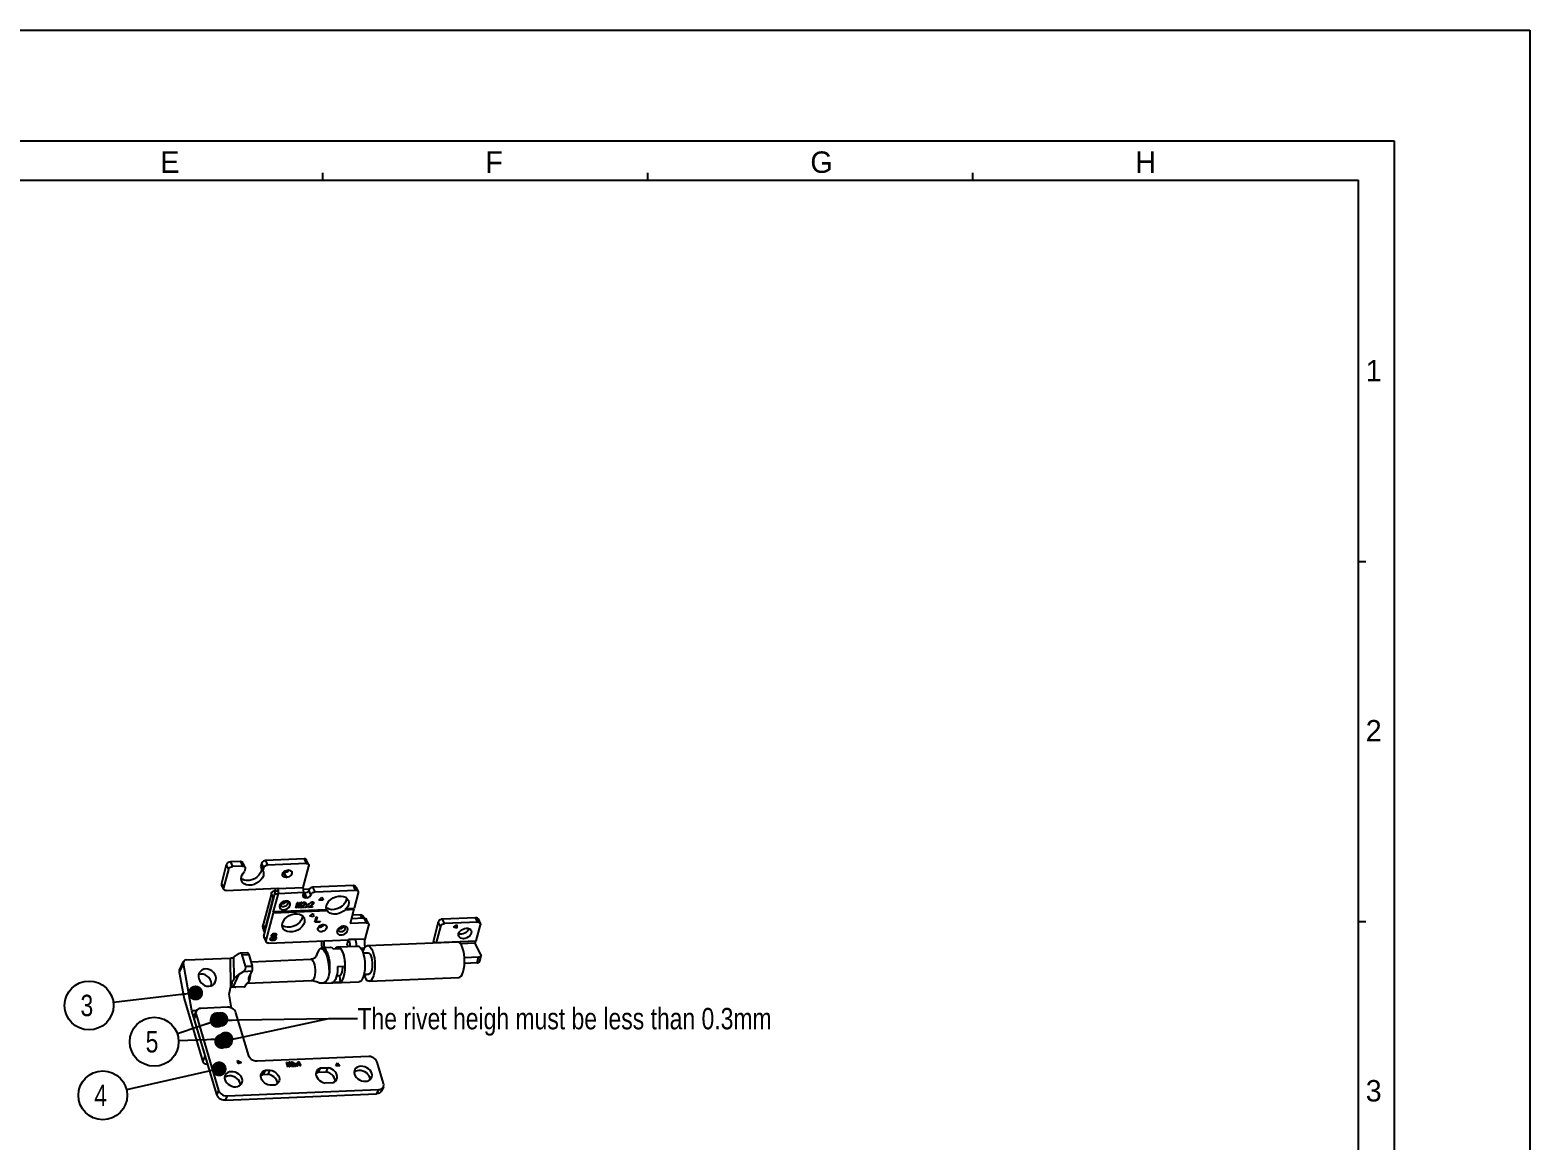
# Model space of a CAD drawing. Header units: millimetres. Extents: x 0 to 420, y 0 to 297.
# Drawn here: x 210 to 420, y 141.5 to 297 of the extents above; entities that cross this region are included whole.
import ezdxf

# ---------------------------------------------------------------- set-up
doc = ezdxf.new("R2010")
doc.units = ezdxf.units.MM
doc.header["$LTSCALE"] = 23.1
doc.layers.get('0').update_dxf_attribs({"linetype": 'CONTINUOUS'})
doc.layers.add('ASSEM_MEM', color=7, linetype='CONTINUOUS')
doc.layers.add('DETAIL', color=7, linetype='CONTINUOUS')
doc.styles.get("Standard").update_dxf_attribs({"font": 'txt', "width": 0.8})
doc.styles.add('TEXTSTYLE_2', font='txt')
doc.dimstyles.get("Standard").update_dxf_attribs({"dimtxt": 3, "dimasz": 2.1, "dimexe": 2, "dimexo": 1, "dimtad": 1, "dimzin": 0, "dimdsep": 46, "dimtxsty": 'STANDARD', "dimblk": '_FILLED', "dimblk1": '_FILLED', "dimblk2": '_FILLED', "dimcen": 0.09, "dimazin": 0, "dimtol": 1, "dimtp": 0.01, "dimtm": 0.01, "dimtfac": 1, "dimtofl": 0, "dimtmove": 0, "dimatfit": 3, "dimldrblk": '_FILLED', "dimfxl": 1, "dimtolj": 1, "dimtzin": 0, "dimarcsym": 0})

# ---------------------------------------------------------------- blocks, each defined once
blk = doc.blocks.new('_FILLED')
at = {"color": 0, "linetype": 'BYBLOCK'}
blk.add_solid([(0, 0), (-1, 0.17), (-1, -0.17)], dxfattribs=at)
blk = doc.blocks.new('BALLOON_BL6', base_point=(218.27, 160.44))
at = {"layer": 'DETAIL', "color": 7, "linetype": 'CONTINUOUS'}
blk.add_circle((218.27, 160.44), 3.42, dxfattribs=at)
at = {"layer": 'DETAIL', "color": 7, "linetype": 'CONTINUOUS', "insert": (217.07, 161.94), "char_height": 3, "width": 2.4, "attachment_point": 1, "line_spacing_factor": 0.9}
blk.add_mtext('3', dxfattribs=at)
blk = doc.blocks.new('BALLOON_BL7', base_point=(220.19, 147.86))
at = {"layer": 'DETAIL', "color": 7, "linetype": 'CONTINUOUS'}
blk.add_circle((220.19, 147.86), 3.42, dxfattribs=at)
at = {"layer": 'DETAIL', "color": 7, "linetype": 'CONTINUOUS', "insert": (218.99, 149.36), "char_height": 3, "width": 2.4, "attachment_point": 1, "line_spacing_factor": 0.9}
blk.add_mtext('4', dxfattribs=at)
blk = doc.blocks.new('BALLOON_BL8', base_point=(227.39, 155.36))
at = {"layer": 'DETAIL', "color": 7, "linetype": 'CONTINUOUS'}
blk.add_circle((227.39, 155.36), 3.42, dxfattribs=at)
at = {"layer": 'DETAIL', "color": 7, "linetype": 'CONTINUOUS', "insert": (226.19, 156.86), "char_height": 3, "width": 2.4, "attachment_point": 1, "line_spacing_factor": 0.9}
blk.add_mtext('5', dxfattribs=at)

msp = doc.modelspace()

# ---------------------------------------------------------------- linework, layer by layer
at = {"color": 7, "linetype": 'CONTINUOUS'}
for p, q in [((0, 297), (420, 297)), ((420, 0), (420, 297)), ((19, 281.5), (401, 281.5)), ((401, 281.5), (401, 15.5)), ((23.5, 276), (396, 276)), ((251, 276), (251, 277)), ((296.5, 276), (296.5, 277)), ((342, 276), (342, 277)), ((396, 21), (396, 276)), ((396, 222.6), (397, 222.6)), ((396, 172.2), (397, 172.2))]:
    msp.add_line(p, q, dxfattribs=at)
at = {"layer": 'ASSEM_MEM', "color": 7, "linetype": 'CONTINUOUS'}
for p, q in [((248.38, 180.96), (242.97, 180.73)), ((242.97, 180.73), (243.27, 180.1)), ((248.38, 180.96), (248.68, 180.32)), ((249.03, 180.15), (248.73, 180.79)), ((237.48, 180.12), (236.8, 177.53)), ((237.78, 179.49), (237.11, 176.9)), ((237.48, 180.12), (237.78, 179.49)), ((239.46, 180.59), (238.05, 180.53)), ((238.05, 180.53), (238.35, 179.89)), ((239.76, 179.95), (238.35, 179.89)), ((239.46, 180.59), (239.76, 179.95)), ((240.11, 179.78), (239.81, 180.42)), ((240.13, 179.59), (240.03, 179.2)), ((242.4, 180.33), (242.3, 179.94)), ((242.6, 179.31), (242.3, 179.94)), ((242.4, 179.5), (242.36, 179.26)), ((242.4, 180.33), (242.7, 179.69)), ((242.7, 179.69), (242.6, 179.31)), ((242.6, 179.31), (242.62, 179.27)), ((242.62, 179.27), (242.68, 179.1)), ((248.68, 180.32), (243.27, 180.1)), ((245.52, 179), (245.43, 179.01)), ((245.52, 179), (245.61, 179.01)), ((245.82, 178.37), (245.52, 179)), ((245.79, 179.04), (245.61, 179.01)), ((245.92, 178.38), (245.61, 179.01)), ((245.96, 179.1), (245.79, 179.04)), ((246.12, 179.2), (245.96, 179.1)), ((246.18, 179.38), (246.09, 179.38)), ((248.26, 176.94), (249.05, 179.96)), ((236.8, 177.53), (237.11, 176.9)), ((237.12, 176.7), (236.82, 177.34)), ((237.47, 176.53), (244.73, 176.84)), ((242.75, 170.16), (244.39, 176.42)), ((244.39, 176.42), (244.35, 176.82)), ((244.38, 176.46), (244.36, 176.51)), ((244.38, 176.51), (244.36, 176.51)), ((244.75, 176.48), (244.38, 176.38)), ((244.72, 176.8), (248.26, 176.94)), ((244.73, 176.84), (244.72, 176.8)), ((244.72, 176.8), (244.78, 176.13)), ((245.82, 178.37), (245.92, 178.38)), ((248.32, 176.28), (248.26, 176.94)), ((249.1, 176.71), (248.28, 176.68)), ((249.34, 175.94), (249.03, 176.57)), ((255.28, 177.22), (249.6, 176.98)), ((249.9, 176.35), (249.6, 176.98)), ((249.9, 176.35), (255.58, 176.58)), ((255.58, 176.58), (255.28, 177.22)), ((255.63, 177.05), (255.93, 176.41)), ((243.79, 176.11), (242.66, 171.78)), ((244.03, 175.6), (242.9, 171.27)), ((244.03, 175.6), (243.79, 176.11)), ((244.07, 175.69), (244.03, 175.6)), ((244.12, 175.77), (244.07, 175.69)), ((244.11, 173.58), (244.78, 176.13)), ((244.78, 176.13), (244.28, 175.99)), ((244.78, 176.13), (248.32, 176.28)), ((244.93, 174.42), (244.92, 174.25)), ((245.01, 174.59), (244.93, 174.42)), ((245.14, 174.76), (245.01, 174.59)), ((245.21, 174.68), (245.13, 174.53)), ((245.73, 175.06), (245.51, 175)), ((247.22, 174.1), (247.42, 174.87)), ((247.46, 174.71), (247.3, 174.1)), ((247.42, 174.87), (247.54, 174.87)), ((247.48, 174.11), (247.46, 174.71)), ((247.54, 174.87), (247.56, 174.19)), ((247.56, 174.19), (247.93, 174.89)), ((247.93, 174.73), (247.59, 174.11)), ((247.77, 174.12), (247.93, 174.73)), ((248.05, 174.9), (247.85, 174.12)), ((247.93, 174.89), (248.05, 174.9)), ((247.98, 174.21), (248.45, 174.64)), ((248.5, 174.59), (248.08, 174.21)), ((248.12, 174.72), (248.15, 174.79)), ((248.19, 174.72), (248.12, 174.72)), ((248.15, 174.79), (248.22, 174.85)), ((248.23, 174.77), (248.19, 174.72)), ((248.32, 176.28), (248.22, 175.89)), ((248.22, 174.85), (248.28, 174.89)), ((248.28, 174.81), (248.23, 174.77)), ((248.28, 174.89), (248.38, 174.91)), ((248.34, 174.83), (248.28, 174.81)), ((248.46, 176.17), (248.29, 176.16)), ((248.58, 175.53), (248.31, 176.09)), ((248.4, 174.83), (248.34, 174.83)), ((248.38, 174.91), (248.43, 174.91)), ((248.46, 174.82), (248.4, 174.83)), ((248.43, 174.91), (248.51, 174.9)), ((248.45, 174.64), (248.49, 174.7)), ((248.77, 175.53), (248.46, 176.17)), ((248.49, 174.78), (248.46, 174.82)), ((248.5, 174.74), (248.49, 174.78)), ((248.49, 174.7), (248.5, 174.74)), ((248.54, 174.64), (248.5, 174.59)), ((248.51, 174.9), (248.55, 174.87)), ((248.53, 174.15), (248.78, 174.42)), ((248.57, 174.71), (248.54, 174.64)), ((248.55, 174.87), (248.58, 174.8)), ((248.58, 174.74), (248.57, 174.71)), ((248.77, 175.53), (248.58, 175.53)), ((248.58, 174.8), (248.58, 174.74)), ((248.81, 174.37), (248.61, 174.15)), ((248.78, 174.42), (248.67, 174.68)), ((248.67, 174.68), (248.75, 174.68)), ((248.75, 174.68), (248.83, 174.47)), ((248.9, 174.17), (248.81, 174.37)), ((248.83, 174.47), (249.03, 174.69)), ((249.11, 174.7), (248.86, 174.43)), ((248.86, 174.43), (248.97, 174.17)), ((249.03, 174.69), (249.11, 174.7)), ((249.1, 174.26), (249.57, 174.68)), ((249.63, 174.64), (249.21, 174.26)), ((249.25, 174.77), (249.28, 174.83)), ((249.31, 174.77), (249.25, 174.77)), ((249.28, 174.83), (249.35, 174.9)), ((249.35, 174.82), (249.31, 174.77)), ((249.35, 174.9), (249.41, 174.94)), ((249.4, 174.85), (249.35, 174.82)), ((249.47, 174.87), (249.4, 174.85)), ((249.41, 174.94), (249.5, 174.96)), ((249.52, 174.88), (249.47, 174.87)), ((249.5, 174.96), (249.56, 174.96)), ((249.58, 174.86), (249.52, 174.88)), ((249.56, 174.96), (249.63, 174.95)), ((249.57, 174.68), (249.62, 174.75)), ((249.61, 174.83), (249.58, 174.86)), ((249.63, 174.78), (249.61, 174.83)), ((249.62, 174.75), (249.63, 174.78)), ((249.63, 174.95), (249.67, 174.91)), ((249.67, 174.69), (249.63, 174.64)), ((249.67, 174.91), (249.71, 174.85)), ((249.7, 174.75), (249.67, 174.69)), ((249.71, 174.85), (249.7, 174.79)), ((249.7, 174.79), (249.7, 174.75)), ((250.45, 175.17), (250.84, 175.59)), ((251.02, 175.2), (250.45, 175.17)), ((250.84, 175.59), (251.02, 175.2)), ((251.48, 174.15), (251.52, 174.43)), ((253.95, 174.59), (253.68, 174.33)), ((254.32, 175.48), (254.28, 175.19)), ((254.54, 175.2), (254.57, 175.14)), ((255.94, 176.22), (255.38, 174.05)), ((243.05, 169.53), (244.07, 173.43)), ((251.55, 173.8), (244.04, 173.49)), ((244.04, 173.49), (244.08, 173.65)), ((244.07, 173.43), (244.04, 173.49)), ((244.07, 173.43), (251.58, 173.74)), ((244.11, 173.58), (244.08, 173.65)), ((244.11, 173.58), (251.52, 173.89)), ((247.3, 174.1), (247.22, 174.1)), ((247.59, 174.11), (247.48, 174.11)), ((247.85, 174.12), (247.77, 174.12)), ((247.95, 174.13), (247.98, 174.21)), ((248.43, 174.15), (247.95, 174.13)), ((248.08, 174.21), (248.45, 174.23)), ((248.15, 173), (248.11, 172.71)), ((248.37, 172.73), (248.4, 172.67)), ((248.45, 174.23), (248.43, 174.15)), ((248.61, 174.15), (248.53, 174.15)), ((248.97, 174.17), (248.9, 174.17)), ((249.08, 174.17), (249.1, 174.26)), ((249.55, 174.19), (249.08, 174.17)), ((249.18, 172.94), (249.64, 173.3)), ((249.7, 172.87), (249.18, 172.94)), ((249.21, 174.26), (249.57, 174.28)), ((249.57, 174.28), (249.55, 174.19)), ((249.64, 173.3), (249.7, 172.87)), ((249.89, 172.09), (250.09, 172.87)), ((250.21, 172.87), (250.03, 172.2)), ((250.03, 172.2), (250.61, 172.22)), ((250.09, 172.87), (250.21, 172.87)), ((250.61, 172.22), (250.58, 172.12)), ((251.52, 173.89), (251.48, 174.15)), ((251.6, 174.04), (251.48, 174.14)), ((251.55, 173.8), (251.53, 173.84)), ((251.55, 173.8), (251.58, 173.74)), ((251.89, 173.91), (251.6, 174.04)), ((254.2, 173.99), (254.13, 173.91)), ((255.31, 173.96), (254.13, 173.91)), ((254.13, 173.91), (254.16, 173.85)), ((254.16, 173.85), (255.34, 173.9)), ((254.27, 174.07), (254.2, 173.99)), ((254.27, 174.07), (254.3, 174.01)), ((254.3, 174.01), (255.38, 174.05)), ((255.34, 173.9), (254.82, 171.93)), ((256.75, 172.65), (254.99, 172.58)), ((256.23, 173.15), (255.13, 173.1)), ((255.31, 173.96), (255.33, 174.06)), ((255.34, 173.9), (255.31, 173.96)), ((256.23, 173.15), (256.47, 172.64)), ((256.57, 172.64), (256.47, 172.64)), ((256.58, 172.98), (256.73, 172.65)), ((256.75, 172.65), (257.06, 172.02)), ((256.89, 172.64), (256.75, 172.65)), ((257.4, 171.85), (257.1, 172.48)), ((272.38, 172.73), (267.73, 172.53)), ((268.03, 171.9), (267.73, 172.53)), ((272.69, 172.09), (272.38, 172.73)), ((272.73, 172.56), (273.04, 171.92)), ((242.9, 171.27), (242.66, 171.78)), ((242.88, 170.66), (242.72, 170.99)), ((243.05, 169.53), (242.75, 170.16)), ((250.58, 172.12), (249.89, 172.09)), ((252.99, 170.9), (252.97, 170.72)), ((253.06, 171.07), (252.99, 170.9)), ((253.19, 171.23), (253.06, 171.07)), ((253.26, 171.16), (253.18, 171.01)), ((253.78, 171.53), (253.57, 171.48)), ((257.06, 172.02), (254.82, 171.93)), ((256.91, 169.72), (257.42, 171.65)), ((267.16, 172.13), (266.47, 169.5)), ((267.47, 171.49), (266.88, 169.25)), ((267.47, 171.49), (267.16, 172.13)), ((272.69, 172.09), (268.03, 171.9)), ((269.27, 171.41), (269.77, 171.73)), ((269.75, 171.28), (269.27, 171.41)), ((269.77, 171.73), (269.75, 171.28)), ((272.47, 169.48), (273.05, 171.73)), ((242.76, 169.96), (243.07, 169.33)), ((243.42, 169.16), (254.61, 169.63)), ((250.71, 168.47), (250.91, 168.39)), ((250.82, 168.94), (250.85, 168.53)), ((250.93, 168.56), (252.05, 168.6)), ((252.45, 168.38), (253.47, 168.42)), ((253.03, 168.64), (253.08, 168.65)), ((253.08, 168.65), (255.87, 168.76)), ((253.08, 168.65), (253.28, 168.59)), ((253.28, 168.59), (253.53, 168.35)), ((253.53, 168.35), (253.74, 167.95)), ((254.4, 168.93), (254.61, 169.7)), ((254.4, 168.93), (254.51, 168.71)), ((254.61, 169.7), (255.54, 169.74)), ((256.91, 169.72), (255.54, 169.67)), ((255.7, 168.75), (255.7, 168.81)), ((256.83, 168.45), (256.34, 168.43)), ((257.26, 168.82), (269.83, 169.34)), ((266.47, 169.5), (266.61, 169.21)), ((266.82, 169.22), (266.85, 169.31)), ((266.88, 169.25), (266.85, 169.31)), ((266.88, 169.25), (272.47, 169.48)), ((272.33, 169.16), (270.26, 169.07)), ((272.33, 169.16), (272.42, 169.5)), ((273.12, 167.51), (272.33, 169.16)), ((231.47, 166.32), (230.9, 165.12)), ((230.93, 165.39), (231.5, 166.6)), ((232.66, 159.67), (231.47, 166.32)), ((231.85, 166.82), (238.07, 167.08)), ((238.14, 163.08), (238.07, 167.08)), ((239.15, 167.65), (238.54, 167.24)), ((238.59, 164.18), (238.54, 167.24)), ((240.48, 167.8), (239.42, 167.75)), ((239.71, 167.55), (240.64, 167.59)), ((240.19, 165.92), (239.71, 167.55)), ((240.19, 165.92), (241.12, 165.96)), ((240.64, 167.59), (241.12, 165.96)), ((240.94, 166.57), (249.31, 166.92)), ((250.01, 167.24), (249.91, 167.13)), ((250.01, 167.24), (250.05, 167.33)), ((253.07, 165.91), (254.09, 165.96)), ((253.74, 167.95), (253.92, 167.42)), ((253.76, 165.94), (253.76, 165.74)), ((253.92, 167.42), (254.04, 166.79)), ((254.04, 166.79), (254.09, 166.11)), ((256.61, 167.79), (257.31, 167.82)), ((272.81, 167.18), (270.83, 167.1)), ((272.61, 166.41), (270.84, 166.33)), ((272.61, 166.41), (272.81, 167.18)), ((273.14, 167.37), (272.94, 166.6)), ((230.9, 165.12), (231.57, 161.36)), ((235.4, 163.52), (235.35, 163.81)), ((238.34, 163.8), (238.36, 163.84)), ((238.45, 163.02), (239.3, 164.83)), ((239.3, 164.83), (239.87, 165.21)), ((239.87, 165.21), (241.11, 165.27)), ((240.4, 163.54), (249.43, 163.92)), ((240.69, 164.39), (241.11, 165.27)), ((240.7, 163.82), (240.78, 164.04)), ((240.88, 164.63), (240.88, 164.79)), ((249.52, 163.94), (249.43, 163.92)), ((251.91, 165.11), (251.84, 164.67)), ((253.34, 164.58), (252.92, 164.56)), ((252.94, 164.64), (253.44, 164.66)), ((253.47, 164.68), (253.34, 164.58)), ((253.34, 164.58), (253.44, 163.69)), ((256.86, 164.39), (256.73, 164.68)), ((256.75, 164.8), (257.43, 164.82)), ((256.97, 164.8), (256.86, 164.39)), ((257.47, 163.82), (270.04, 164.35)), ((237.87, 162), (238.14, 163.08)), ((238.21, 160.07), (237.87, 162)), ((238.47, 163.02), (238.12, 162.94)), ((238.28, 163.63), (238.34, 163.8)), ((238.45, 163.02), (238.61, 163.03)), ((238.56, 163.02), (238.47, 163.02)), ((238.53, 163.05), (240.09, 163.11)), ((238.53, 163.05), (238.61, 163.03)), ((240.03, 163.06), (238.83, 163.01)), ((240.09, 163.11), (240.15, 163.23)), ((240.15, 163.23), (240.21, 163.34)), ((250.86, 163.55), (252.26, 163.61)), ((252.42, 163.66), (252.26, 163.61)), ((252.31, 163.62), (252.35, 163.61)), ((252.35, 163.61), (256.08, 163.77)), ((252.35, 163.61), (252.51, 163.65)), ((252.5, 163.72), (252.51, 163.65)), ((253.44, 163.69), (252.51, 163.65)), ((231.57, 161.36), (234.19, 152.57)), ((233.27, 159.7), (232.66, 159.67)), ((236.14, 147.96), (232.66, 159.67)), ((233.28, 159.65), (233, 159.07)), ((237.66, 160.19), (233.94, 160.03)), ((233.25, 159.18), (232.98, 158.6)), ((233.25, 159.18), (236.41, 148.55)), ((235.49, 159.01), (235.4, 158.83)), ((237.25, 158.08), (237.18, 157.99)), ((237.3, 158.16), (237.21, 157.98)), ((237.3, 158.16), (237.25, 158.08)), ((240.62, 153.41), (238.84, 159.42)), ((236.38, 156), (236.3, 155.83)), ((234.19, 152.57), (234.54, 153.32)), ((238.14, 155.08), (238.08, 154.99)), ((238.19, 155.15), (238.11, 154.98)), ((238.19, 155.15), (238.14, 155.08)), ((234.77, 152.18), (234.84, 152.32)), ((234.88, 152.18), (234.77, 152.18)), ((239.14, 152.25), (239.06, 152.74)), ((239.06, 152.74), (239.59, 152.47)), ((239.59, 152.47), (239.14, 152.25)), ((257.43, 153.29), (241.79, 152.63)), ((242.68, 150.79), (242.96, 151.37)), ((242.96, 151.37), (243.64, 151.4)), ((243.36, 150.81), (243.64, 151.4)), ((246.09, 151.86), (245.9, 152.51)), ((245.9, 152.51), (245.99, 152.51)), ((245.99, 152.51), (246.32, 151.94)), ((246, 152.37), (246.15, 151.86)), ((246.3, 151.87), (246, 152.37)), ((246.15, 151.86), (246.09, 151.86)), ((246.32, 151.94), (246.3, 152.53)), ((246.3, 152.53), (246.39, 152.53)), ((246.38, 151.87), (246.3, 151.87)), ((246.37, 152.39), (246.38, 151.87)), ((246.52, 151.88), (246.37, 152.39)), ((246.39, 152.53), (246.58, 151.88)), ((246.52, 152.44), (246.54, 152.49)), ((246.53, 152.38), (246.52, 152.44)), ((246.58, 151.88), (246.52, 151.88)), ((246.58, 152.38), (246.53, 152.38)), ((246.54, 152.49), (246.58, 152.52)), ((246.58, 152.52), (246.65, 152.54)), ((246.59, 152.43), (246.58, 152.38)), ((246.61, 152.45), (246.59, 152.43)), ((246.66, 152.47), (246.61, 152.45)), ((246.64, 151.95), (246.83, 152.31)), ((246.66, 151.88), (246.64, 151.95)), ((246.65, 152.54), (246.69, 152.54)), ((246.7, 152.47), (246.66, 152.47)), ((247.03, 151.9), (246.66, 151.88)), ((246.69, 152.54), (246.75, 152.53)), ((246.75, 152.46), (246.7, 152.47)), ((246.89, 152.27), (246.73, 151.96)), ((246.73, 151.96), (247.01, 151.97)), ((246.75, 152.53), (246.8, 152.5)), ((246.79, 152.43), (246.75, 152.46)), ((246.82, 152.39), (246.79, 152.43)), ((246.8, 152.5), (246.86, 152.45)), ((246.83, 152.37), (246.82, 152.39)), ((246.83, 152.31), (246.83, 152.37)), ((246.86, 152.45), (246.88, 152.4)), ((246.88, 152.4), (246.89, 152.37)), ((246.89, 152.37), (246.9, 152.31)), ((246.9, 152.31), (246.89, 152.27)), ((246.98, 152.34), (247.04, 152.35)), ((247.19, 152.13), (246.98, 152.34)), ((247.01, 151.97), (247.03, 151.9)), ((247.04, 152.35), (247.21, 152.17)), ((247.11, 151.9), (247.19, 152.13)), ((247.18, 151.9), (247.11, 151.9)), ((247.23, 152.09), (247.18, 151.9)), ((247.21, 152.17), (247.27, 152.36)), ((247.4, 151.91), (247.23, 152.09)), ((247.33, 152.36), (247.25, 152.13)), ((247.25, 152.13), (247.46, 151.92)), ((247.27, 152.36), (247.33, 152.36)), ((247.46, 151.92), (247.4, 151.91)), ((247.46, 152.2), (247.6, 152.58)), ((247.49, 152.11), (247.46, 152.2)), ((247.73, 152.12), (247.49, 152.11)), ((247.53, 152.2), (247.63, 152.47)), ((247.71, 152.21), (247.53, 152.2)), ((247.6, 152.58), (247.66, 152.58)), ((247.63, 152.47), (247.71, 152.21)), ((247.66, 152.58), (247.77, 152.21)), ((247.79, 151.93), (247.73, 152.12)), ((247.77, 152.21), (247.87, 152.21)), ((247.79, 152.13), (247.85, 151.93)), ((247.9, 152.13), (247.79, 152.13)), ((247.85, 151.93), (247.79, 151.93)), ((247.87, 152.21), (247.9, 152.13)), ((250.41, 151.11), (250.68, 151.69)), ((250.68, 151.69), (251.73, 151.73)), ((251.46, 151.15), (251.73, 151.73)), ((252.82, 152), (253.03, 152.41)), ((253.39, 151.98), (252.82, 152)), ((253.03, 152.41), (253.39, 151.98)), ((259.5, 149.51), (258.6, 152.51)), ((242.68, 150.79), (243.36, 150.81)), ((244.26, 149.29), (243.58, 149.26)), ((250.41, 151.11), (251.46, 151.15)), ((252.36, 149.62), (251.31, 149.58)), ((236.41, 148.55), (236.14, 147.96)), ((237.31, 147.19), (258.53, 148.08)), ((237.58, 147.77), (237.31, 147.19)), ((237.58, 147.77), (258.81, 148.66)), ((258.81, 148.66), (258.53, 148.08)), ((259.47, 149.05), (259.2, 148.46))]:
    msp.add_line(p, q, dxfattribs=at)
at = {"layer": 'ASSEM_MEM', "color": 1, "linetype": 'CONTINUOUS'}
for p, q in [((243.78, 170.26), (243.76, 170.18)), ((243.76, 170.18), (243.76, 170.1)), ((243.76, 170.1), (243.84, 170.03)), ((243.82, 170.34), (243.78, 170.26)), ((243.95, 170.42), (243.82, 170.34)), ((243.91, 170.21), (243.92, 170.25)), ((243.92, 170.15), (243.91, 170.21)), ((243.92, 170.25), (243.96, 170.31)), ((243.99, 170.11), (243.92, 170.15)), ((244.06, 170.47), (243.95, 170.42)), ((243.96, 170.31), (244.05, 170.35)), ((244.06, 170.09), (243.99, 170.11)), ((244.05, 170.35), (244.13, 170.37)), ((244.16, 170.49), (244.06, 170.47)), ((244.21, 170.1), (244.06, 170.09)), ((244.13, 170.37), (244.28, 170.38)), ((244.29, 170.49), (244.16, 170.49)), ((244.33, 170.09), (244.21, 170.1)), ((244.28, 170.38), (244.35, 170.36)), ((244.41, 170.48), (244.29, 170.49)), ((244.35, 170.36), (244.39, 170.32)), ((244.39, 170.32), (244.41, 170.29)), ((244.49, 170.43), (244.41, 170.48)), ((244.41, 170.29), (244.56, 170.29)), ((244.55, 170.35), (244.49, 170.43)), ((244.56, 170.29), (244.55, 170.35)), ((243.73, 169.81), (243.58, 169.8)), ((243.58, 169.8), (243.59, 169.72)), ((243.59, 169.72), (243.64, 169.63)), ((243.64, 169.63), (243.75, 169.57)), ((243.74, 169.75), (243.73, 169.81)), ((243.8, 169.69), (243.74, 169.75)), ((243.75, 169.57), (243.87, 169.56)), ((243.9, 169.68), (243.8, 169.69)), ((243.84, 170.03), (243.93, 169.99)), ((243.87, 169.56), (244.07, 169.57)), ((244.1, 169.69), (243.9, 169.68)), ((243.93, 169.99), (244.03, 169.98)), ((244.03, 169.98), (244.18, 169.98)), ((244.07, 169.57), (244.2, 169.59)), ((244.21, 169.71), (244.1, 169.69)), ((244.18, 169.98), (244.27, 169.97)), ((244.2, 169.59), (244.31, 169.64)), ((244.29, 169.75), (244.21, 169.71)), ((244.27, 169.97), (244.34, 169.93)), ((244.36, 169.81), (244.29, 169.75)), ((244.31, 169.64), (244.43, 169.72)), ((244.42, 170.05), (244.33, 170.09)), ((244.34, 169.93), (244.37, 169.87)), ((244.37, 169.87), (244.36, 169.81)), ((244.5, 169.98), (244.42, 170.05)), ((244.43, 169.72), (244.5, 169.8)), ((244.53, 169.9), (244.5, 169.98)), ((244.5, 169.8), (244.53, 169.9))]:
    msp.add_line(p, q, dxfattribs=at)
at = {"layer": 'ASSEM_MEM', "color": 7, "linetype": 'CONTINUOUS'}
for points in [[(242.97, 180.73), (242.82, 180.71), (242.67, 180.65), (242.55, 180.56), (242.45, 180.45), (242.4, 180.33)], [(248.73, 180.79), (248.72, 180.81), (248.63, 180.9), (248.52, 180.95), (248.38, 180.96)], [(238.05, 180.53), (237.9, 180.5), (237.75, 180.44), (237.63, 180.35), (237.54, 180.24), (237.48, 180.12)], [(237.78, 179.49), (237.84, 179.61), (237.93, 179.72), (238.06, 179.81), (238.2, 179.87), (238.35, 179.89)], [(239.81, 180.42), (239.79, 180.44), (239.71, 180.52), (239.6, 180.57), (239.46, 180.59)], [(242.36, 179.26), (242.24, 178.95), (242.03, 178.66), (241.76, 178.39), (241.43, 178.18), (241.06, 178.02), (240.68, 177.93), (240.31, 177.92), (239.97, 177.98), (239.68, 178.11), (239.56, 178.21)], [(239.6, 178.49), (239.69, 178.74), (239.83, 178.98), (240.03, 179.2)], [(242.67, 178.62), (242.54, 178.31), (242.34, 178.02), (242.06, 177.76), (241.73, 177.54), (241.36, 177.39), (240.99, 177.3), (240.62, 177.28), (240.27, 177.34), (239.98, 177.47), (239.76, 177.66), (239.64, 177.84)], [(239.76, 179.95), (239.9, 179.94), (240.02, 179.89), (240.1, 179.81), (240.11, 179.78)], [(240.11, 179.78), (240.14, 179.7), (240.13, 179.59)], [(242.32, 179.9), (242.38, 179.73), (242.4, 179.5)], [(242.68, 179.1), (242.7, 178.86), (242.67, 178.62)], [(242.7, 179.69), (242.76, 179.81), (242.85, 179.92), (242.98, 180.01), (243.12, 180.07), (243.27, 180.1)], [(245.37, 178.59), (245.35, 178.64), (245.34, 178.78), (245.38, 178.92), (245.46, 179.06), (245.59, 179.18), (245.74, 179.28), (245.91, 179.35), (246.09, 179.38)], [(245.82, 178.37), (245.66, 178.38), (245.52, 178.44), (245.41, 178.53), (245.37, 178.59)], [(246.64, 179.16), (246.65, 179.11), (246.67, 178.97), (246.63, 178.83), (246.55, 178.69), (246.42, 178.57), (246.27, 178.47), (246.09, 178.4), (245.92, 178.38)], [(246.27, 179.37), (246.24, 179.33), (246.12, 179.2)], [(246.18, 179.38), (246.35, 179.37), (246.49, 179.31), (246.59, 179.23), (246.64, 179.16)], [(248.68, 180.32), (248.82, 180.31), (248.94, 180.26), (249.02, 180.18), (249.03, 180.15)], [(249.03, 180.15), (249.06, 180.08), (249.05, 179.96)], [(236.8, 177.53), (236.79, 177.41), (236.82, 177.34)], [(237.12, 176.7), (237.1, 176.78), (237.11, 176.9)], [(237.47, 176.53), (237.33, 176.55), (237.22, 176.59), (237.14, 176.68), (237.12, 176.7)], [(239.64, 177.84), (239.62, 177.91), (239.56, 178.19), (239.6, 178.49)], [(243.79, 176.11), (243.83, 176.19), (243.88, 176.28), (243.96, 176.35), (244.05, 176.42), (244.15, 176.47), (244.25, 176.5), (244.36, 176.51)], [(249.09, 176.69), (248.98, 176.45), (248.88, 176.34), (248.76, 176.25), (248.61, 176.19), (248.46, 176.17)], [(249.6, 176.98), (249.45, 176.95), (249.31, 176.89), (249.18, 176.8), (249.09, 176.69)], [(255.63, 177.05), (255.61, 177.07), (255.53, 177.15), (255.42, 177.2), (255.28, 177.22)], [(255.58, 176.58), (255.72, 176.57), (255.83, 176.52), (255.92, 176.44), (255.93, 176.41)], [(255.93, 176.41), (255.95, 176.33), (255.94, 176.22)], [(244.25, 175.88), (244.2, 175.85), (244.12, 175.77)], [(245.13, 174.53), (245.12, 174.49), (245.13, 174.45), (245.13, 174.42)], [(245.48, 174.25), (245.35, 174.27), (245.23, 174.32), (245.15, 174.4), (245.13, 174.42)], [(245.51, 175), (245.31, 174.9), (245.14, 174.76)], [(246.04, 174.86), (245.97, 174.92), (245.82, 174.96), (245.6, 174.93), (245.38, 174.83), (245.21, 174.68)], [(245.68, 174.84), (245.65, 174.78), (245.6, 174.73), (245.53, 174.69), (245.45, 174.68), (245.39, 174.68), (245.33, 174.72), (245.31, 174.76)], [(245.78, 174.34), (245.63, 174.28), (245.48, 174.25)], [(245.62, 173.84), (245.84, 173.9), (246.04, 174), (246.22, 174.14), (246.35, 174.31), (246.42, 174.48)], [(245.66, 174.94), (245.68, 174.9), (245.68, 174.84)], [(246.42, 174.48), (246.44, 174.65), (246.39, 174.81), (246.29, 174.94), (246.13, 175.03), (245.94, 175.07), (245.73, 175.06)], [(246.05, 174.66), (246, 174.54), (245.9, 174.43), (245.78, 174.34)], [(246.04, 174.86), (246.06, 174.78), (246.05, 174.66)], [(248.22, 175.89), (248.21, 175.78), (248.23, 175.7)], [(248.23, 175.7), (248.25, 175.67), (248.33, 175.59), (248.44, 175.54), (248.58, 175.53)], [(248.77, 175.53), (248.92, 175.56), (249.06, 175.62), (249.19, 175.71), (249.28, 175.82)], [(249.28, 175.82), (249.39, 176.06), (249.48, 176.17), (249.61, 176.26), (249.75, 176.32), (249.9, 176.35)], [(251.52, 174.43), (251.64, 174.73), (251.85, 175.03), (252.12, 175.29), (252.46, 175.5), (252.82, 175.66), (253.2, 175.75), (253.57, 175.76), (253.91, 175.71), (254.2, 175.58), (254.42, 175.38), (254.54, 175.2)], [(253.68, 174.33), (253.35, 174.11), (252.98, 173.95), (252.6, 173.87), (252.23, 173.85), (251.89, 173.91)], [(254.28, 175.19), (254.16, 174.88), (253.95, 174.59)], [(254.59, 174.55), (254.48, 174.28), (254.3, 174.01)], [(254.57, 175.14), (254.62, 174.86), (254.59, 174.55)], [(244.92, 174.25), (244.96, 174.09), (245.07, 173.96)], [(245.07, 173.96), (245.22, 173.88), (245.41, 173.83), (245.62, 173.84)], [(245.34, 171.95), (245.47, 172.26), (245.68, 172.55), (245.95, 172.81), (246.28, 173.03), (246.65, 173.19), (247.03, 173.27), (247.4, 173.29), (247.74, 173.23), (248.03, 173.1), (248.25, 172.91), (248.37, 172.73)], [(248.11, 172.71), (247.99, 172.41), (247.78, 172.11)], [(248.4, 172.67), (248.45, 172.38), (248.42, 172.08)], [(254.16, 173.85), (253.89, 173.62), (253.57, 173.44), (253.24, 173.31), (252.89, 173.23), (252.55, 173.22), (252.24, 173.26), (251.96, 173.37), (251.74, 173.53), (251.58, 173.74)], [(256.23, 173.15), (256.33, 173.14), (256.42, 173.12), (256.5, 173.08), (256.55, 173.02), (256.58, 172.98)], [(257.1, 172.48), (257.09, 172.51), (257.01, 172.59), (256.89, 172.64)], [(267.73, 172.53), (267.58, 172.51), (267.44, 172.45), (267.31, 172.36), (267.22, 172.25), (267.16, 172.13)], [(272.73, 172.56), (272.72, 172.58), (272.64, 172.66), (272.52, 172.71), (272.38, 172.73)], [(242.72, 170.99), (242.7, 171.02), (242.63, 171.26), (242.62, 171.51), (242.66, 171.78)], [(242.75, 170.16), (242.74, 170.04), (242.76, 169.96)], [(242.9, 171.27), (242.86, 171.01), (242.87, 170.75), (242.89, 170.7)], [(245.39, 171.3), (245.36, 171.37), (245.31, 171.65), (245.34, 171.95)], [(245.72, 171.44), (245.43, 171.56), (245.31, 171.67)], [(248.42, 172.08), (248.29, 171.77), (248.08, 171.48), (247.81, 171.22), (247.48, 171), (247.11, 170.85), (246.73, 170.76), (246.36, 170.74), (246.02, 170.8), (245.73, 170.93), (245.51, 171.12), (245.39, 171.3)], [(247.78, 172.11), (247.5, 171.85), (247.17, 171.64), (246.81, 171.48), (246.43, 171.39), (246.06, 171.38), (245.72, 171.44)], [(250.33, 170.99), (250.3, 171.1), (250.31, 171.24)], [(250.31, 171.24), (250.38, 171.39), (250.48, 171.52), (250.62, 171.63), (250.79, 171.71), (250.96, 171.76), (251.14, 171.77), (251.29, 171.74), (251.41, 171.66), (251.51, 171.55)], [(251.52, 171.29), (251.46, 171.15), (251.36, 171.02), (251.22, 170.91), (251.05, 170.82), (250.88, 170.77), (250.7, 170.77), (250.55, 170.8), (250.42, 170.87), (250.33, 170.99)], [(250.39, 171.4), (250.48, 171.4), (250.62, 171.42), (250.76, 171.46), (250.89, 171.53), (251.01, 171.61), (251.1, 171.71), (251.14, 171.77)], [(250.91, 171.54), (250.75, 171.46), (250.57, 171.41), (250.4, 171.4), (250.39, 171.4)], [(251.14, 171.77), (251.05, 171.65), (250.91, 171.54)], [(251.51, 171.55), (251.54, 171.43), (251.52, 171.29)], [(252.97, 170.72), (253.02, 170.57), (253.12, 170.44)], [(253.12, 170.44), (253.27, 170.35), (253.46, 170.31), (253.68, 170.32)], [(253.18, 171.01), (253.18, 170.96), (253.18, 170.93), (253.19, 170.9)], [(253.57, 171.48), (253.36, 171.37), (253.19, 171.23)], [(253.54, 170.73), (253.4, 170.74), (253.28, 170.79), (253.2, 170.87), (253.19, 170.9)], [(254.09, 171.33), (254.02, 171.4), (253.87, 171.44), (253.66, 171.41), (253.43, 171.31), (253.26, 171.16)], [(253.73, 171.32), (253.7, 171.26), (253.65, 171.2), (253.58, 171.17), (253.51, 171.15), (253.44, 171.16), (253.39, 171.19), (253.36, 171.24)], [(253.83, 170.82), (253.69, 170.76), (253.54, 170.73)], [(253.68, 170.32), (253.89, 170.38), (254.1, 170.48), (254.27, 170.62), (254.4, 170.78), (254.47, 170.96)], [(253.71, 171.42), (253.74, 171.37), (253.73, 171.32)], [(254.47, 170.96), (254.49, 171.13), (254.44, 171.29), (254.34, 171.41), (254.19, 171.5), (254, 171.54), (253.78, 171.53)], [(254.1, 171.14), (254.05, 171.02), (253.96, 170.91), (253.83, 170.82)], [(254.09, 171.33), (254.11, 171.26), (254.1, 171.14)], [(257.06, 172.02), (257.19, 172.01), (257.31, 171.96), (257.39, 171.88), (257.4, 171.85)], [(257.4, 171.85), (257.43, 171.77), (257.42, 171.65)], [(267.47, 171.49), (267.52, 171.61), (267.62, 171.72), (267.74, 171.81), (267.89, 171.87), (268.03, 171.9)], [(270.04, 170.12), (269.99, 170.3), (270.01, 170.49)], [(270.01, 170.49), (270.09, 170.68), (270.23, 170.86), (270.41, 171.02), (270.62, 171.14), (270.85, 171.23), (271.09, 171.26), (271.31, 171.25), (271.51, 171.18), (271.66, 171.07), (271.75, 170.94)], [(270.64, 170.46), (270.4, 170.43), (270.18, 170.44), (270.02, 170.5)], [(271.78, 170.56), (271.7, 170.37), (271.57, 170.19), (271.39, 170.03), (271.17, 169.91), (270.94, 169.83), (270.7, 169.79), (270.48, 169.81), (270.29, 169.87), (270.14, 169.98), (270.04, 170.12)], [(271.48, 171.2), (271.4, 171.01), (271.26, 170.83), (271.08, 170.67), (270.87, 170.54), (270.64, 170.46)], [(271.75, 170.94), (271.8, 170.75), (271.78, 170.56)], [(272.69, 172.09), (272.83, 172.08), (272.94, 172.03), (273.02, 171.95), (273.04, 171.92)], [(273.04, 171.92), (273.06, 171.84), (273.05, 171.73)], [(243.07, 169.33), (243.04, 169.41), (243.05, 169.53)], [(243.42, 169.16), (243.28, 169.17), (243.16, 169.22), (243.08, 169.3), (243.07, 169.33)], [(250.58, 168.34), (250.4, 168.08), (250.22, 167.74), (250.05, 167.33)], [(250.58, 168.34), (250.65, 168.41), (250.71, 168.47)], [(250.71, 168.47), (250.89, 168.55), (250.93, 168.56)], [(250.83, 169.47), (250.82, 169.36), (250.82, 168.94)], [(250.91, 168.39), (251.1, 168.22), (251.28, 167.97), (251.45, 167.63), (251.59, 167.22), (251.7, 166.76), (251.79, 166.26), (251.84, 165.73), (251.86, 165.19), (251.84, 164.67)], [(250.93, 168.56), (251.08, 168.53), (251.26, 168.41), (251.43, 168.2), (251.59, 167.89), (251.72, 167.51), (251.83, 167.08), (251.91, 166.6), (251.95, 166.1), (251.95, 165.59), (251.91, 165.11)], [(251.19, 168.83), (251.18, 169.06), (251.2, 169.29), (251.23, 169.49)], [(251.22, 168.57), (251.21, 168.6), (251.19, 168.83)], [(252.05, 168.6), (252.26, 168.55), (252.45, 168.38)], [(252.72, 168.39), (252.8, 168.51), (253.03, 168.64)], [(253.47, 168.42), (253.67, 168.11), (253.84, 167.67), (253.98, 167.15), (254.06, 166.57), (254.09, 165.96)], [(254.61, 169.7), (254.68, 169.51), (254.73, 169.28), (254.76, 169.03), (254.77, 168.77), (254.76, 168.72)], [(255.7, 168.81), (255.69, 169.07), (255.66, 169.32), (255.61, 169.55), (255.54, 169.74)], [(255.87, 168.76), (256.05, 168.72), (256.24, 168.56), (256.42, 168.3)], [(256.42, 168.3), (256.58, 167.95), (256.71, 167.52), (256.81, 167.03), (256.87, 166.51), (256.89, 165.98), (256.86, 165.45), (256.8, 164.97), (256.69, 164.55)], [(256.61, 167.91), (256.73, 168.28), (256.89, 168.57), (257.06, 168.75), (257.26, 168.82)], [(256.86, 169.06), (256.86, 169.3), (256.88, 169.52), (256.91, 169.72)], [(256.94, 168.62), (256.94, 168.63), (256.89, 168.84), (256.86, 169.06)], [(257.26, 168.82), (257.45, 168.78), (257.64, 168.62), (257.82, 168.36), (257.98, 168.01), (258.11, 167.58), (258.21, 167.09), (258.26, 166.57), (258.28, 166.03), (258.26, 165.51), (258.19, 165.03), (258.09, 164.6), (257.96, 164.26), (257.79, 164.01), (257.61, 163.86), (257.47, 163.82)], [(266.47, 169.5), (266.43, 169.28), (266.43, 169.2)], [(270.55, 168.53), (270.39, 168.89), (270.21, 169.15), (270.02, 169.3), (269.83, 169.34)], [(270.83, 166.04), (270.85, 166.56), (270.83, 167.09), (270.77, 167.62), (270.68, 168.1), (270.55, 168.53)], [(240.64, 167.59), (240.6, 167.7), (240.54, 167.77), (240.48, 167.8)], [(241.11, 165.27), (241.14, 165.38), (241.16, 165.52), (241.17, 165.67), (241.15, 165.82), (241.12, 165.96)], [(249.91, 167.13), (249.63, 166.98), (249.31, 166.92)], [(249.31, 166.92), (249.37, 166.91), (249.5, 166.83), (249.62, 166.67), (249.73, 166.43), (249.82, 166.14), (249.88, 165.8), (249.91, 165.44), (249.91, 165.08), (249.88, 164.74), (249.82, 164.44), (249.73, 164.2)], [(253.07, 165.91), (253.06, 165.5), (253.03, 165.1), (252.97, 164.74), (252.88, 164.41)], [(254.09, 166.11), (254.08, 165.44), (254, 164.82), (253.86, 164.29), (253.66, 163.91), (253.44, 163.69)], [(257.31, 167.82), (257.35, 167.82), (257.48, 167.76), (257.6, 167.62), (257.71, 167.4), (257.8, 167.13), (257.87, 166.81), (257.91, 166.47), (257.92, 166.12), (257.9, 165.78), (257.85, 165.47), (257.77, 165.2), (257.67, 165), (257.56, 164.87), (257.43, 164.82)], [(270.04, 164.35), (270.18, 164.38), (270.36, 164.53), (270.52, 164.78), (270.66, 165.13), (270.76, 165.55), (270.83, 166.04)], [(272.61, 166.41), (272.74, 166.43), (272.85, 166.48), (272.92, 166.55), (272.94, 166.6)], [(273.14, 167.37), (273.12, 167.32), (273.06, 167.25), (272.95, 167.2), (272.81, 167.18)], [(273.12, 167.51), (273.15, 167.42), (273.14, 167.37)], [(233.85, 165.21), (233.7, 164.99), (233.61, 164.73), (233.59, 164.44), (233.65, 164.15), (233.77, 163.87), (233.95, 163.62), (234.18, 163.41), (234.45, 163.25), (234.74, 163.16), (235.04, 163.14)], [(233.96, 164.82), (233.67, 164.78), (233.62, 164.75)], [(234.61, 165.55), (234.32, 165.51), (234.07, 165.39), (233.85, 165.21)], [(235.35, 163.81), (235.23, 164.09), (235.04, 164.34), (234.81, 164.55), (234.54, 164.71), (234.25, 164.8), (233.96, 164.82)], [(235.79, 163.48), (235.94, 163.7), (236.03, 163.96), (236.05, 164.25), (236, 164.54), (235.88, 164.82), (235.69, 165.07), (235.46, 165.28), (235.19, 165.44), (234.9, 165.53), (234.61, 165.55)], [(238.36, 163.84), (238.47, 164.02), (238.59, 164.18)], [(240.4, 163.55), (240.42, 163.57), (240.55, 163.69), (240.7, 163.82)], [(240.4, 163.54), (240.5, 163.57), (240.61, 163.67), (240.7, 163.82)], [(240.65, 164.25), (240.66, 164.29), (240.69, 164.39)], [(240.7, 163.82), (240.67, 163.95), (240.65, 164.06), (240.65, 164.18), (240.65, 164.25)], [(240.78, 164.04), (240.84, 164.32), (240.88, 164.63)], [(249.43, 163.92), (249.76, 163.88), (249.97, 163.8)], [(249.73, 164.2), (249.63, 164.04), (249.52, 163.94)], [(250.86, 163.55), (250.53, 163.58), (250.23, 163.68), (249.97, 163.8)], [(251.76, 164.36), (251.61, 164.02), (251.4, 163.76), (251.14, 163.6), (250.86, 163.55)], [(251.84, 164.67), (251.81, 164.51), (251.76, 164.36)], [(252.88, 164.41), (252.75, 164.06), (252.6, 163.81), (252.42, 163.66)], [(253.76, 165.74), (253.72, 165.41), (253.66, 165.11), (253.57, 164.86), (253.47, 164.68)], [(256.69, 164.55), (256.56, 164.2), (256.4, 163.95), (256.22, 163.8), (256.08, 163.77)], [(257.47, 163.82), (257.42, 163.83), (257.22, 163.91), (257.04, 164.1), (256.86, 164.39)], [(235.04, 163.14), (235.32, 163.18), (235.58, 163.3), (235.79, 163.48)], [(235.37, 163.2), (235.38, 163.23), (235.4, 163.52)], [(238.7, 163.01), (238.64, 163.02), (238.56, 163.02)], [(240.03, 163.06), (240.06, 163.07), (240.09, 163.11)], [(240.21, 163.34), (240.3, 163.45), (240.4, 163.55)], [(233.28, 159.65), (233.24, 159.54), (233.22, 159.37), (233.25, 159.18)], [(233.94, 160.03), (233.74, 160.01), (233.56, 159.94), (233.41, 159.83), (233.3, 159.7), (233.28, 159.65)], [(238.48, 159.91), (238.3, 160.04), (238.09, 160.13), (237.88, 160.18), (237.66, 160.19)], [(238.84, 159.42), (238.76, 159.6), (238.64, 159.77), (238.48, 159.91)], [(232.98, 158.6), (232.95, 158.78), (232.96, 158.96), (233, 159.07)], [(235.4, 158.83), (235.37, 158.75), (235.35, 158.56), (235.38, 158.37)], [(235.38, 158.37), (235.46, 158.18), (235.6, 158), (235.77, 157.84), (235.98, 157.72), (236.2, 157.63), (236.44, 157.6), (236.66, 157.61), (236.86, 157.66), (237.04, 157.76), (237.17, 157.9), (237.21, 157.98)], [(236.63, 157.77), (236.5, 157.77), (236.36, 157.79), (236.22, 157.83), (236.09, 157.88), (235.96, 157.94), (235.85, 158.02), (235.74, 158.11), (235.64, 158.21), (235.57, 158.32), (235.5, 158.43), (235.46, 158.54), (235.44, 158.66), (235.43, 158.77), (235.44, 158.88), (235.48, 158.99), (235.49, 159.01)], [(235.49, 159.01), (235.53, 159.08), (235.6, 159.17), (235.68, 159.24), (235.78, 159.3), (235.9, 159.35), (236.02, 159.38), (236.15, 159.39)], [(236.15, 159.39), (236.28, 159.39), (236.42, 159.37), (236.56, 159.34), (236.69, 159.29), (236.82, 159.22), (236.94, 159.14), (237.04, 159.05), (237.14, 158.95), (237.22, 158.85), (237.28, 158.74), (237.32, 158.62), (237.35, 158.5), (237.35, 158.39), (237.34, 158.28), (237.3, 158.18), (237.3, 158.16)], [(237.18, 157.99), (237.1, 157.92), (237, 157.86), (236.88, 157.81), (236.76, 157.78), (236.63, 157.77)], [(236.3, 155.83), (236.26, 155.75), (236.24, 155.56), (236.27, 155.36)], [(237.52, 154.77), (237.39, 154.77), (237.25, 154.79), (237.12, 154.82), (236.98, 154.87), (236.86, 154.94), (236.74, 155.02), (236.63, 155.11), (236.54, 155.2), (236.46, 155.31), (236.4, 155.42), (236.35, 155.54), (236.33, 155.65), (236.32, 155.77), (236.34, 155.88), (236.37, 155.98), (236.38, 156)], [(236.38, 156), (236.42, 156.08), (236.49, 156.17), (236.58, 156.24), (236.68, 156.3), (236.79, 156.35), (236.91, 156.38), (237.04, 156.39)], [(237.04, 156.39), (237.18, 156.39), (237.31, 156.37), (237.45, 156.33), (237.58, 156.28), (237.71, 156.22), (237.83, 156.14), (237.94, 156.05), (238.03, 155.95), (238.11, 155.84), (238.17, 155.73), (238.21, 155.62), (238.24, 155.5), (238.24, 155.39), (238.23, 155.28), (238.2, 155.17), (238.19, 155.15)], [(236.27, 155.36), (236.36, 155.17), (236.49, 154.99), (236.66, 154.84), (236.87, 154.71), (237.1, 154.63), (237.33, 154.59), (237.55, 154.6), (237.76, 154.66), (237.93, 154.76), (238.06, 154.89), (238.11, 154.98)], [(238.08, 154.99), (237.99, 154.92), (237.89, 154.86), (237.78, 154.81), (237.65, 154.78), (237.52, 154.77)], [(241.79, 152.63), (241.58, 152.65), (241.37, 152.7), (241.16, 152.79), (240.97, 152.91), (240.82, 153.06), (240.7, 153.23), (240.62, 153.41)], [(234.77, 152.18), (234.59, 152.2), (234.41, 152.29), (234.27, 152.41), (234.19, 152.57)], [(242.39, 150.9), (242.41, 150.95), (242.55, 151.13), (242.73, 151.27), (242.96, 151.37)], [(243.64, 151.4), (243.91, 151.32), (244.18, 151.2), (244.41, 151.03), (244.61, 150.83), (244.77, 150.61), (244.87, 150.38), (244.91, 150.14), (244.89, 149.91), (244.83, 149.75)], [(250.12, 151.22), (250.06, 151.06), (250.04, 150.83), (250.08, 150.6), (250.18, 150.36), (250.33, 150.14), (250.53, 149.94), (250.77, 149.78), (251.03, 149.66), (251.31, 149.58)], [(250.68, 151.69), (250.46, 151.59), (250.27, 151.45), (250.14, 151.27), (250.12, 151.22)], [(252.93, 150.09), (252.99, 150.25), (253.01, 150.48), (252.97, 150.72), (252.87, 150.95), (252.71, 151.17), (252.51, 151.37), (252.28, 151.53), (252.01, 151.66), (251.73, 151.73)], [(255.47, 151.42), (255.42, 151.28), (255.39, 151.06), (255.43, 150.82)], [(257.58, 150.34), (257.48, 150.57), (257.32, 150.79), (257.12, 150.99), (256.88, 151.15), (256.61, 151.26), (256.33, 151.33), (256.05, 151.34), (255.79, 151.31), (255.56, 151.22), (255.4, 151.1)], [(257.85, 150.92), (257.75, 151.15), (257.6, 151.37), (257.39, 151.57), (257.15, 151.73), (256.88, 151.84), (256.61, 151.91), (256.33, 151.93), (256.07, 151.89), (255.83, 151.8), (255.64, 151.66), (255.5, 151.49), (255.47, 151.42)], [(258.6, 152.51), (258.53, 152.69), (258.41, 152.86), (258.25, 153.01), (258.07, 153.13), (257.86, 153.22), (257.65, 153.28), (257.43, 153.29)], [(237.31, 150.67), (237.26, 150.53), (237.24, 150.3), (237.28, 150.06)], [(239.43, 149.58), (239.33, 149.81), (239.17, 150.03), (238.97, 150.23), (238.73, 150.39), (238.46, 150.5), (238.18, 150.57), (237.9, 150.59), (237.64, 150.55), (237.41, 150.46), (237.25, 150.35)], [(237.28, 150.06), (237.38, 149.83), (237.54, 149.61), (237.74, 149.42), (237.98, 149.26), (238.25, 149.14), (238.53, 149.07), (238.8, 149.06), (239.07, 149.1), (239.3, 149.18), (239.49, 149.32), (239.63, 149.49), (239.67, 149.56)], [(239.7, 150.16), (239.6, 150.4), (239.44, 150.62), (239.24, 150.81), (239, 150.97), (238.73, 151.09), (238.45, 151.15), (238.18, 151.17), (237.92, 151.13), (237.68, 151.04), (237.49, 150.91), (237.35, 150.73), (237.31, 150.67)], [(239.46, 149.3), (239.47, 149.35), (239.43, 149.58)], [(239.67, 149.56), (239.72, 149.7), (239.74, 149.93), (239.7, 150.16)], [(243.58, 149.26), (243.31, 149.33), (243.04, 149.46), (242.81, 149.62), (242.61, 149.82), (242.45, 150.04), (242.35, 150.27), (242.31, 150.51), (242.33, 150.74), (242.39, 150.9)], [(242.68, 150.79), (242.46, 150.69), (242.32, 150.58)], [(244.63, 149.49), (244.63, 149.56), (244.59, 149.8), (244.49, 150.03), (244.34, 150.25), (244.14, 150.45), (243.9, 150.61), (243.64, 150.74), (243.36, 150.81)], [(244.83, 149.75), (244.81, 149.71), (244.67, 149.53), (244.49, 149.38), (244.26, 149.29)], [(250.41, 151.11), (250.18, 151.01), (250.05, 150.9)], [(252.73, 149.83), (252.73, 149.9), (252.69, 150.13), (252.59, 150.37), (252.44, 150.59), (252.24, 150.79), (252, 150.95), (251.74, 151.07), (251.46, 151.15)], [(252.36, 149.62), (252.59, 149.72), (252.77, 149.86), (252.91, 150.04), (252.93, 150.09)], [(255.43, 150.82), (255.53, 150.59), (255.69, 150.37), (255.89, 150.17), (256.13, 150.01), (256.4, 149.9), (256.68, 149.83), (256.96, 149.82), (257.22, 149.85), (257.45, 149.94), (257.64, 150.08), (257.78, 150.25), (257.82, 150.32)], [(257.61, 150.06), (257.62, 150.1), (257.58, 150.34)], [(257.82, 150.32), (257.87, 150.46), (257.89, 150.69), (257.85, 150.92)], [(259.47, 149.05), (259.51, 149.15), (259.53, 149.33), (259.5, 149.51)], [(237.31, 147.19), (237.1, 147.2), (236.88, 147.25), (236.68, 147.34), (236.49, 147.47), (236.33, 147.62), (236.21, 147.78), (236.14, 147.96)], [(236.41, 148.55), (236.49, 148.37), (236.61, 148.2), (236.76, 148.05), (236.95, 147.93), (237.16, 147.84), (237.37, 147.78), (237.58, 147.77)], [(259.2, 148.46), (259.17, 148.41), (259.06, 148.28), (258.91, 148.17), (258.73, 148.11), (258.53, 148.08)], [(258.81, 148.66), (259.01, 148.69), (259.19, 148.76), (259.34, 148.86), (259.44, 149), (259.47, 149.05)]]:
    msp.add_lwpolyline(points, dxfattribs=at)
for centre, major_axis, ratio, start_param, end_param in [((231.93, 166.34), (-0.342, 0.378), 0.866496, 5.658399, 7.229195), ((238.23, 167.38), (0.491, 0.161), 0.520019, -2.06765, -1.060394), ((239.27, 167.24), (0.348, 0.45), 0.670718, -0.450504, 1.120292), ((239.75, 165.62), (0.348, 0.45), 0.670718, -2.0213, -0.450504), ((231.37, 165.14), (-0.342, 0.378), 0.866496, 0.346434, 0.94601), ((239.54, 164.02), (1.27, 1.07), 0.478577, 1.3655, 1.95805), ((238.29, 163.45), (0.47, 1.82), 0.033861, 1.480331, 1.785376), ((238.46, 163.29), (0.549, -0.207), 0.357349, -0.978899, -0.699109)]:
    msp.add_ellipse(centre, major_axis=major_axis, ratio=ratio, start_param=start_param, end_param=end_param, dxfattribs=at)

# ---------------------------------------------------------------- block references
at = {"layer": 'DETAIL', "color": 7, "linetype": 'CONTINUOUS'}
for name, p in [('BALLOON_BL6', (218.27, 160.44)), ('BALLOON_BL8', (227.39, 155.36)), ('BALLOON_BL7', (220.19, 147.86))]:
    msp.add_blockref(name, p, dxfattribs=at)

# ---------------------------------------------------------------- texts
at = {"color": 7, "linetype": 'CONTINUOUS', "char_height": 3, "width": 3, "attachment_point": 1, "line_spacing_factor": 0.9, "style": 'TEXTSTYLE_2'}
for s, insert in [('E', (228.25, 280)), ('F', (273.75, 280)), ('G', (319.25, 280)), ('H', (364.75, 280)), ('1', (397, 250.8)), ('2', (397, 200.4)), ('3', (397, 150))]:
    msp.add_mtext(s, dxfattribs=dict(at, insert=insert))
at = {"layer": 'DETAIL', "color": 7, "linetype": 'CONTINUOUS', "insert": (255.85, 160.1), "char_height": 3, "width": 93.6, "attachment_point": 1, "line_spacing_factor": 0.9}
msp.add_mtext('The rivet heigh must be less than 0.3mm', dxfattribs=at)

# ---------------------------------------------------------------- leaders
at = {"layer": 'DETAIL', "color": 7, "linetype": 'CONTINUOUS'}
for points in [[(233.18, 162.19), (221.67, 160.84)], [(236.71, 158.5), (230.63, 156.45)], [(236.21, 158.36), (251.85, 158.6), (255.85, 158.6)], [(236.84, 155.41), (251.85, 158.6), (255.85, 158.6)], [(237.41, 155.74), (230.81, 155.49)], [(236.47, 151.56), (223.52, 148.62)]]:
    msp.add_leader(points, dimstyle='STANDARD', override={"dimtad": 0, "dimldrblk": 'DOT'}, dxfattribs=at)

doc.saveas('drawing.dxf')
